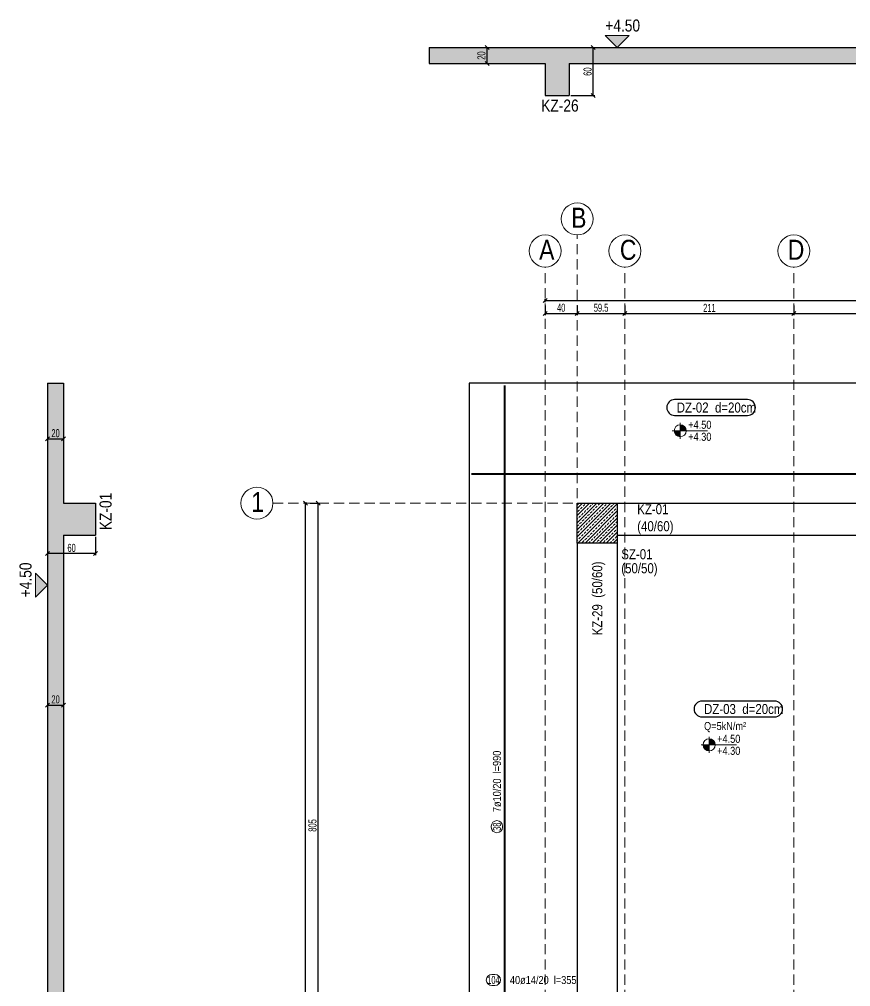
# Model space of a CAD drawing. Header units: millimetres. Extents: x 1615 to 4310, y 554 to 6583.
# Drawn here: x 1615 to 2653, y 5375 to 6583 of the extents above; entities that cross this region are included whole.
import ezdxf
from ezdxf.enums import TextEntityAlignment as Align

# ---------------------------------------------------------------- set-up
doc = ezdxf.new("R2010")
doc.units = ezdxf.units.MM
doc.linetypes.add('DASHED', pattern=[19.05, 12.7, -6.35])
for name, color, linetype, lineweight in [('AKS BALONU (BEYKENT)', 7, 'Continuous', 20), ('AKS CIZGISI (BEYKENT)', 252, 'DASHED', 20), ('AKS NO (BEYKENT)', 3, 'Continuous', 20), ('AKS OLCU (BEYKENT)', 200, 'Continuous', 20), ('DONATI (BEYKENT)', 4, 'Continuous', 40), ('DONATI YAZISI (BEYKENT)', 3, 'Continuous', 20), ('DOSEME ISMI (BEYKENT)', 9, 'Continuous', 20), ('DOSEME PAFTA (BEYKENT)', 3, 'Continuous', 20), ('DOSEME SINIRI (BEYKENT)', 2, 'Continuous', 30), ('KIRIS (BEYKENT)', 2, 'Continuous', 30), ('KIRIS ISMI (BEYKENT)', 40, 'Continuous', 20), ('KOLON (BEYKENT)', 3, 'Continuous', 30), ('KOLON ISMI (BEYKENT)', 91, 'Continuous', 20), ('KOT CIZGI (BEYKENT)', 120, 'Continuous', 20), ('KOT YAZI (BEYKENT)', 7, 'Continuous', 20), ('OLCU (BEYKENT)', 14, 'Continuous', 20), ('POZ BALON (BEYKENT)', 14, 'Continuous', 20), ('POZ NO (BEYKENT)', 2, 'Continuous', 20), ('TARAMA (BEYKENT)', 252, 'Continuous', 20), ('YAZI (BEYKENT)', 140, 'Continuous', 20)]:
    doc.layers.add(name, color=color, linetype=linetype, lineweight=lineweight)
doc.styles.add('DONATI YAZISI (BEYKENT)', font='')
doc.styles.add('DSMOLC-50', font='Bahnschrift Light Condensed', dxfattribs={"width": 0.75, "height": 10})
doc.styles.add('KOT (BEYKENT)', font='')
doc.styles.add('OLC-50', font='Bahnschrift Light Condensed', dxfattribs={"width": 0.75, "height": 10})
doc.styles.add('YAZI (BEYKENT)', font='')
doc.styles.get('DONATI YAZISI (BEYKENT)').set_extended_font_data('Bahnschrift Light Condensed')
doc.styles.get('KOT (BEYKENT)').set_extended_font_data('Bahnschrift Light Condensed')
doc.styles.get('YAZI (BEYKENT)').set_extended_font_data('Bahnschrift Light Condensed')
doc.dimstyles.new('DSMOLC-50', dxfattribs={"dimtxt": 10, "dimasz": 5, "dimexe": 2, "dimexo": 2, "dimgap": 2, "dimtad": 1, "dimdec": 1, "dimrnd": 0.5, "dimzin": 12, "dimdsep": 46, "dimtxsty": 'DSMOLC-50', "dimblk": 'OBLIQUE', "dimblk1": 'OBLIQUE', "dimblk2": 'OBLIQUE', "dimcen": 0, "dimclrt": 7, "dimadec": 0, "dimazin": 0, "dimtfac": 1, "dimtdec": 4, "dimtix": 1, "dimtmove": 2, "dimatfit": 3, "dimfxl": 1, "dimtzin": 0, "dimarcsym": 0})

# ---------------------------------------------------------------- blocks, each defined once
blk = doc.blocks.new('_Oblique')
at = {"color": 0, "linetype": 'ByBlock', "lineweight": -2}
blk.add_line((-0.5, -0.5), (0.5, 0.5), dxfattribs=at)
blk = doc.blocks.new('*D111')
at = {"layer": 'AKS OLCU (BEYKENT)', "color": 0, "lineweight": -2, "transparency": 16777216}
for p, q in [((2271.7, 6225.6), (2271.7, 6213.6)), ((2311.7, 6225.6), (2311.7, 6213.6)), ((2271.7, 6215.6), (2311.7, 6215.6))]:
    blk.add_line(p, q, dxfattribs=at)
at = {"layer": 'DEFPOINTS', "color": 0, "transparency": 16777216}
for p in [(2271.7, 6227.6), (2311.7, 6227.6), (2311.7, 6215.6)]:
    blk.add_point(p, dxfattribs=at)
at = {"layer": 'AKS OLCU (BEYKENT)', "color": 0, "lineweight": -2, "transparency": 16777216, "xscale": 5, "yscale": 5, "zscale": 5, "rotation": 180}
blk.add_blockref('_Oblique', (2271.7, 6215.6), dxfattribs=at)
at = {"layer": 'AKS OLCU (BEYKENT)', "color": 0, "lineweight": -2, "transparency": 16777216, "xscale": 5, "yscale": 5, "zscale": 5}
blk.add_blockref('_Oblique', (2311.7, 6215.6), dxfattribs=at)
at = {"layer": 'AKS OLCU (BEYKENT)', "color": 7, "transparency": 16777216, "insert": (2291.7, 6222.7), "char_height": 10, "attachment_point": 5, "style": 'DSMOLC-50'}
blk.add_mtext('40', dxfattribs=at)
blk = doc.blocks.new('*D112')
at = {"layer": 'AKS OLCU (BEYKENT)', "color": 0, "lineweight": -2, "transparency": 16777216}
for p, q in [((2311.7, 6225.6), (2311.7, 6213.6)), ((2371.3, 6225.6), (2371.3, 6213.6)), ((2311.7, 6215.6), (2371.3, 6215.6))]:
    blk.add_line(p, q, dxfattribs=at)
at = {"layer": 'DEFPOINTS', "color": 0, "transparency": 16777216}
for p in [(2311.7, 6227.6), (2371.3, 6227.6), (2371.3, 6215.6)]:
    blk.add_point(p, dxfattribs=at)
at = {"layer": 'AKS OLCU (BEYKENT)', "color": 0, "lineweight": -2, "transparency": 16777216, "xscale": 5, "yscale": 5, "zscale": 5, "rotation": 180}
blk.add_blockref('_Oblique', (2311.7, 6215.6), dxfattribs=at)
at = {"layer": 'AKS OLCU (BEYKENT)', "color": 0, "lineweight": -2, "transparency": 16777216, "xscale": 5, "yscale": 5, "zscale": 5}
blk.add_blockref('_Oblique', (2371.3, 6215.6), dxfattribs=at)
at = {"layer": 'AKS OLCU (BEYKENT)', "color": 7, "transparency": 16777216, "insert": (2341.5, 6222.7), "char_height": 10, "attachment_point": 5, "style": 'DSMOLC-50'}
blk.add_mtext('59.5', dxfattribs=at)
blk = doc.blocks.new('*D113')
at = {"layer": 'AKS OLCU (BEYKENT)', "color": 0, "lineweight": -2, "transparency": 16777216}
for p, q in [((2371.3, 6225.6), (2371.3, 6213.6)), ((2582.3, 6225.6), (2582.3, 6213.6)), ((2371.3, 6215.6), (2582.3, 6215.6))]:
    blk.add_line(p, q, dxfattribs=at)
at = {"layer": 'DEFPOINTS', "color": 0, "transparency": 16777216}
for p in [(2371.3, 6227.6), (2582.3, 6227.6), (2582.3, 6215.6)]:
    blk.add_point(p, dxfattribs=at)
at = {"layer": 'AKS OLCU (BEYKENT)', "color": 0, "lineweight": -2, "transparency": 16777216, "xscale": 5, "yscale": 5, "zscale": 5, "rotation": 180}
blk.add_blockref('_Oblique', (2371.3, 6215.6), dxfattribs=at)
at = {"layer": 'AKS OLCU (BEYKENT)', "color": 0, "lineweight": -2, "transparency": 16777216, "xscale": 5, "yscale": 5, "zscale": 5}
blk.add_blockref('_Oblique', (2582.3, 6215.6), dxfattribs=at)
at = {"layer": 'AKS OLCU (BEYKENT)', "color": 7, "transparency": 16777216, "insert": (2476.8, 6222.6), "char_height": 10, "attachment_point": 5, "style": 'DSMOLC-50'}
blk.add_mtext('211', dxfattribs=at)
blk = doc.blocks.new('*D114')
at = {"layer": 'AKS OLCU (BEYKENT)', "color": 0, "lineweight": -2, "transparency": 16777216}
for p, q in [((2582.3, 6225.6), (2582.3, 6213.6)), ((2865, 6225.6), (2865, 6213.6)), ((2582.3, 6215.6), (2865, 6215.6))]:
    blk.add_line(p, q, dxfattribs=at)
at = {"layer": 'DEFPOINTS', "color": 0, "transparency": 16777216}
for p in [(2582.3, 6227.6), (2865, 6227.6), (2865, 6215.6)]:
    blk.add_point(p, dxfattribs=at)
at = {"layer": 'AKS OLCU (BEYKENT)', "color": 0, "lineweight": -2, "transparency": 16777216, "xscale": 5, "yscale": 5, "zscale": 5, "rotation": 180}
blk.add_blockref('_Oblique', (2582.3, 6215.6), dxfattribs=at)
at = {"layer": 'AKS OLCU (BEYKENT)', "color": 0, "lineweight": -2, "transparency": 16777216, "xscale": 5, "yscale": 5, "zscale": 5}
blk.add_blockref('_Oblique', (2865, 6215.6), dxfattribs=at)
at = {"layer": 'AKS OLCU (BEYKENT)', "color": 7, "transparency": 16777216, "insert": (2723.6, 6222.7), "char_height": 10, "attachment_point": 5, "style": 'DSMOLC-50'}
blk.add_mtext('282.5', dxfattribs=at)
blk = doc.blocks.new('*D121')
at = {"layer": 'AKS OLCU (BEYKENT)', "color": 0, "lineweight": -2, "transparency": 16777216}
for p, q in [((2271.7, 6229.6), (2271.7, 6233.6)), ((2271.7, 6231.6), (4051.7, 6231.6)), ((4051.7, 6229.6), (4051.7, 6233.6))]:
    blk.add_line(p, q, dxfattribs=at)
at = {"layer": 'DEFPOINTS', "color": 0, "transparency": 16777216}
for p in [(2271.7, 6227.6), (4051.7, 6231.6), (4051.7, 6227.6)]:
    blk.add_point(p, dxfattribs=at)
at = {"layer": 'AKS OLCU (BEYKENT)', "color": 0, "lineweight": -2, "transparency": 16777216, "xscale": 5, "yscale": 5, "zscale": 5, "rotation": 180}
blk.add_blockref('_Oblique', (2271.7, 6231.6), dxfattribs=at)
at = {"layer": 'AKS OLCU (BEYKENT)', "color": 0, "lineweight": -2, "transparency": 16777216, "xscale": 5, "yscale": 5, "zscale": 5}
blk.add_blockref('_Oblique', (4051.7, 6231.6), dxfattribs=at)
at = {"layer": 'AKS OLCU (BEYKENT)', "color": 7, "transparency": 16777216, "insert": (3161.7, 6238.7), "char_height": 10, "attachment_point": 5, "style": 'DSMOLC-50'}
blk.add_mtext('1780', dxfattribs=at)
blk = doc.blocks.new('*D87')
at = {"layer": 'AKS OLCU (BEYKENT)', "color": 0, "lineweight": -2, "transparency": 16777216}
for p, q in [((1978.2, 5978.6), (1990.2, 5978.6)), ((1988.2, 5173.6), (1988.2, 5978.6)), ((1978.2, 5173.6), (1990.2, 5173.6))]:
    blk.add_line(p, q, dxfattribs=at)
at = {"layer": 'DEFPOINTS', "color": 0, "transparency": 16777216}
for p in [(1976.2, 5978.6), (1988.2, 5978.6), (1976.2, 5173.6)]:
    blk.add_point(p, dxfattribs=at)
at = {"layer": 'AKS OLCU (BEYKENT)', "color": 0, "lineweight": -2, "transparency": 16777216, "xscale": 5, "yscale": 5, "zscale": 5}
for p, rotation in [((1988.2, 5978.6), 90), ((1988.2, 5173.6), 270)]:
    blk.add_blockref('_Oblique', p, dxfattribs=dict(at, rotation=rotation))
at = {"layer": 'AKS OLCU (BEYKENT)', "color": 7, "transparency": 16777216, "insert": (1981.1, 5576.1), "char_height": 10, "attachment_point": 5, "rotation": 90, "style": 'DSMOLC-50'}
blk.add_mtext('805', dxfattribs=at)
blk = doc.blocks.new('*D88')
at = {"layer": 'AKS OLCU (BEYKENT)', "color": 0, "lineweight": -2, "transparency": 16777216}
for p, q in [((1974.2, 5978.6), (1970.2, 5978.6)), ((1972.2, 983.6), (1972.2, 5978.6)), ((1974.2, 983.6), (1970.2, 983.6))]:
    blk.add_line(p, q, dxfattribs=at)
at = {"layer": 'DEFPOINTS', "color": 0, "transparency": 16777216}
for p in [(1972.2, 5978.6), (1976.2, 5978.6), (1976.2, 983.6)]:
    blk.add_point(p, dxfattribs=at)
at = {"layer": 'AKS OLCU (BEYKENT)', "color": 0, "lineweight": -2, "transparency": 16777216, "xscale": 5, "yscale": 5, "zscale": 5}
for p, rotation in [((1972.2, 5978.6), 90), ((1972.2, 983.6), 270)]:
    blk.add_blockref('_Oblique', p, dxfattribs=dict(at, rotation=rotation))
at = {"layer": 'AKS OLCU (BEYKENT)', "color": 7, "transparency": 16777216, "insert": (1965.1, 3481.1), "char_height": 10, "attachment_point": 5, "rotation": 90, "style": 'DSMOLC-50'}
blk.add_mtext('4995', dxfattribs=at)
blk = doc.blocks.new('*D89')
at = {"layer": 'DEFPOINTS', "color": 0, "transparency": 16777216}
for p in [(2177.8, 6547.7), (2199.2, 6547.7), (2177.8, 6527.7)]:
    blk.add_point(p, dxfattribs=at)
at = {"layer": 'OLCU (BEYKENT)', "color": 0, "lineweight": -2, "transparency": 16777216}
for p, q in [((2179.8, 6547.7), (2201.2, 6547.7)), ((2199.2, 6527.7), (2199.2, 6547.7)), ((2179.8, 6527.7), (2201.2, 6527.7))]:
    blk.add_line(p, q, dxfattribs=at)
at = {"layer": 'OLCU (BEYKENT)', "color": 0, "lineweight": -2, "transparency": 16777216, "xscale": 5, "yscale": 5, "zscale": 5}
for p, rotation in [((2199.2, 6547.7), 90), ((2199.2, 6527.7), 270)]:
    blk.add_blockref('_Oblique', p, dxfattribs=dict(at, rotation=rotation))
at = {"layer": 'OLCU (BEYKENT)', "color": 7, "lineweight": -3, "transparency": 16777216, "insert": (2192.1, 6537.7), "char_height": 10, "attachment_point": 5, "rotation": 90, "style": 'OLC-50'}
blk.add_mtext('20', dxfattribs=at)
blk = doc.blocks.new('*D90')
at = {"layer": 'DEFPOINTS', "color": 0, "transparency": 16777216}
for p in [(2301.7, 6547.7), (2331.8, 6547.7), (2301.7, 6487.7)]:
    blk.add_point(p, dxfattribs=at)
at = {"layer": 'OLCU (BEYKENT)', "color": 0, "lineweight": -2, "transparency": 16777216}
for p, q in [((2303.7, 6547.7), (2333.8, 6547.7)), ((2331.8, 6487.7), (2331.8, 6547.7)), ((2303.7, 6487.7), (2333.8, 6487.7))]:
    blk.add_line(p, q, dxfattribs=at)
at = {"layer": 'OLCU (BEYKENT)', "color": 0, "lineweight": -2, "transparency": 16777216, "xscale": 5, "yscale": 5, "zscale": 5}
for p, rotation in [((2331.8, 6547.7), 90), ((2331.8, 6487.7), 270)]:
    blk.add_blockref('_Oblique', p, dxfattribs=dict(at, rotation=rotation))
at = {"layer": 'OLCU (BEYKENT)', "color": 7, "lineweight": -3, "transparency": 16777216, "insert": (2324.7, 6517.7), "char_height": 10, "attachment_point": 5, "rotation": 90, "style": 'OLC-50'}
blk.add_mtext('60', dxfattribs=at)
blk = doc.blocks.new('*D94')
at = {"layer": 'DEFPOINTS', "color": 0, "transparency": 16777216}
for p in [(1650.2, 6071.1), (1670.2, 6071.1), (1670.2, 6058.9)]:
    blk.add_point(p, dxfattribs=at)
at = {"layer": 'OLCU (BEYKENT)', "color": 0, "lineweight": -2, "transparency": 16777216}
for p, q in [((1650.2, 6069.1), (1650.2, 6056.9)), ((1670.2, 6069.1), (1670.2, 6056.9)), ((1650.2, 6058.9), (1670.2, 6058.9))]:
    blk.add_line(p, q, dxfattribs=at)
at = {"layer": 'OLCU (BEYKENT)', "color": 0, "lineweight": -2, "transparency": 16777216, "xscale": 5, "yscale": 5, "zscale": 5, "rotation": 180}
blk.add_blockref('_Oblique', (1650.2, 6058.9), dxfattribs=at)
at = {"layer": 'OLCU (BEYKENT)', "color": 0, "lineweight": -2, "transparency": 16777216, "xscale": 5, "yscale": 5, "zscale": 5}
blk.add_blockref('_Oblique', (1670.2, 6058.9), dxfattribs=at)
at = {"layer": 'OLCU (BEYKENT)', "color": 7, "lineweight": -3, "transparency": 16777216, "insert": (1660.2, 6066), "char_height": 10, "attachment_point": 5, "style": 'OLC-50'}
blk.add_mtext('20', dxfattribs=at)
blk = doc.blocks.new('*D95')
at = {"layer": 'DEFPOINTS', "color": 0, "transparency": 16777216}
for p in [(1650.2, 5938.6), (1710.2, 5938.6), (1650.2, 5915.6)]:
    blk.add_point(p, dxfattribs=at)
at = {"layer": 'OLCU (BEYKENT)', "color": 0, "lineweight": -2, "transparency": 16777216}
for p, q in [((1650.2, 5936.6), (1650.2, 5913.6)), ((1710.2, 5936.6), (1710.2, 5913.6)), ((1710.2, 5915.6), (1650.2, 5915.6))]:
    blk.add_line(p, q, dxfattribs=at)
at = {"layer": 'OLCU (BEYKENT)', "color": 0, "lineweight": -2, "transparency": 16777216, "xscale": 5, "yscale": 5, "zscale": 5, "rotation": 180}
blk.add_blockref('_Oblique', (1650.2, 5915.6), dxfattribs=at)
at = {"layer": 'OLCU (BEYKENT)', "color": 0, "lineweight": -2, "transparency": 16777216, "xscale": 5, "yscale": 5, "zscale": 5}
blk.add_blockref('_Oblique', (1710.2, 5915.6), dxfattribs=at)
at = {"layer": 'OLCU (BEYKENT)', "color": 7, "lineweight": -3, "transparency": 16777216, "insert": (1680.2, 5922.7), "char_height": 10, "attachment_point": 5, "style": 'OLC-50'}
blk.add_mtext('60', dxfattribs=at)
blk = doc.blocks.new('*D96')
at = {"layer": 'DEFPOINTS', "color": 0, "transparency": 16777216}
for p in [(1650.2, 5742.5), (1670.2, 5742.5), (1670.2, 5726.4)]:
    blk.add_point(p, dxfattribs=at)
at = {"layer": 'OLCU (BEYKENT)', "color": 0, "lineweight": -2, "transparency": 16777216}
for p, q in [((1650.2, 5740.5), (1650.2, 5724.4)), ((1670.2, 5740.5), (1670.2, 5724.4)), ((1650.2, 5726.4), (1670.2, 5726.4))]:
    blk.add_line(p, q, dxfattribs=at)
at = {"layer": 'OLCU (BEYKENT)', "color": 0, "lineweight": -2, "transparency": 16777216, "xscale": 5, "yscale": 5, "zscale": 5, "rotation": 180}
blk.add_blockref('_Oblique', (1650.2, 5726.4), dxfattribs=at)
at = {"layer": 'OLCU (BEYKENT)', "color": 0, "lineweight": -2, "transparency": 16777216, "xscale": 5, "yscale": 5, "zscale": 5}
blk.add_blockref('_Oblique', (1670.2, 5726.4), dxfattribs=at)
at = {"layer": 'OLCU (BEYKENT)', "color": 7, "lineweight": -3, "transparency": 16777216, "insert": (1660.2, 5733.5), "char_height": 10, "attachment_point": 5, "style": 'OLC-50'}
blk.add_mtext('20', dxfattribs=at)

msp = doc.modelspace()

# ---------------------------------------------------------------- hatches: boundary and pattern name
at = {"layer": 'KOT CIZGI (BEYKENT)'}
for points in [[(2346.74, 6562.72), (2361.74, 6547.72), (2376.74, 6562.72)], [(1635.18, 5861.05), (1650.18, 5876.05), (1635.18, 5891.05)]]:
    msp.add_hatch(color=256, dxfattribs=at).paths.add_polyline_path(points)
h = msp.add_hatch(color=256, dxfattribs=at)
h.dxf.hatch_style = 1
h.paths.add_polyline_path([(2440.34, 6069.07), (2432.84, 6069.07, 0.4142136), (2440.34, 6061.57)])
h = msp.add_hatch(color=256, dxfattribs=at)
h.dxf.hatch_style = 1
h.paths.add_polyline_path([(2440.34, 6076.57), (2440.34, 6069.07), (2447.84, 6069.07, 0.4142136)])
h = msp.add_hatch(color=256, dxfattribs=at)
h.dxf.hatch_style = 1
h.paths.add_polyline_path([(2476.48, 5684.32), (2476.48, 5676.82), (2483.98, 5676.82, 0.4142136)])
h = msp.add_hatch(color=256, dxfattribs=at)
h.dxf.hatch_style = 1
h.paths.add_polyline_path([(2476.48, 5676.82), (2468.98, 5676.82, 0.4142136), (2476.48, 5669.32)])
at = {"layer": 'TARAMA (BEYKENT)', "lineweight": -3}
h = msp.add_hatch(dxfattribs=at)
h.set_pattern_fill('ANSI33', color=256)
h.set_pattern_definition([(45, (710.462, 2603.175), (-4.490128, 4.490128), []), (45, (714.952, 2603.175), (-4.490128, 4.490128), [3.175, -1.5875])])
h.paths.add_polyline_path([(3551.8, 6547.72), (2126.74, 6547.72), (2126.74, 6527.72), (2271.74, 6527.72), (2271.74, 6487.72), (2301.74, 6487.72), (2301.74, 6527.72), (2981.64, 6527.72), (2981.64, 6487.72), (3031.67, 6487.72), (3031.67, 6527.72), (3526.74, 6527.72), (3526.74, 6487.72), (3551.8, 6487.72)])
h = msp.add_hatch(dxfattribs=at)
h.set_pattern_fill('ANSI33', color=256)
h.set_pattern_definition([(45, (710.462, 2753.136), (-4.490128, 4.490128), []), (45, (714.952, 2753.136), (-4.490128, 4.490128), [3.175, -1.5875])])
h.paths.add_polyline_path([(1710.18, 1924.78), (1670.18, 1924.78), (1670.18, 2168.6), (1710.18, 2168.6), (1710.18, 2218.6), (1670.18, 2218.6), (1670.18, 2733.6), (1710.18, 2733.6), (1710.18, 2763.6), (1670.18, 2763.6), (1670.18, 3648.6), (1710.18, 3648.6), (1710.18, 3688.6), (1670.18, 3688.6), (1670.18, 4113.65), (1710.18, 4113.65), (1710.18, 4153.65), (1670.18, 4153.65), (1670.18, 4623.6), (1710.18, 4623.6), (1710.18, 4663.6), (1670.18, 4663.6), (1670.18, 5143.6), (1710.18, 5143.6), (1710.18, 5183.6), (1670.18, 5183.6), (1670.18, 5938.6), (1710.18, 5938.6), (1710.18, 5978.6), (1670.18, 5978.6), (1670.18, 6128.6), (1650.18, 6128.6), (1650.18, 5143.6), (1650.18, 4663.6), (1650.18, 3648.6), (1650.18, 2763.6), (1650.18, 1851.86), (1650.18, 1598.05), (1670.18, 1598.05), (1670.18, 1851.86), (1710.18, 1851.86)])
at = {"layer": 'TARAMA (BEYKENT)'}
h = msp.add_hatch(dxfattribs=at)
h.set_pattern_fill('ANSI33', color=256, style=0, pattern_type=0)
h.set_pattern_definition([(45, (710.462, 2753.136), (-4.419417, 4.419417), []), (45, (714.881, 2753.136), (-4.419417, 4.419417), [3.125, -1.5625])])
h.paths.add_polyline_path([(2311.74, 5978.6), (2361.74, 5978.6), (2361.74, 5928.6), (2311.74, 5928.6)], flags=0)

# ---------------------------------------------------------------- linework, layer by layer
at = {"layer": 'AKS BALONU (BEYKENT)'}
for centre in [(2311.74, 6333.6), (2271.74, 6293.6), (2371.31, 6293.6), (2582.32, 6293.6), (1911.74, 5978.6)]:
    msp.add_circle(centre, 20, dxfattribs=at)
at = {"layer": 'AKS CIZGISI (BEYKENT)'}
for p, q in [((2311.74, 593.6), (2311.74, 6313.6)), ((2271.74, 633.6), (2271.74, 6273.6)), ((2371.31, 633.6), (2371.31, 6273.6)), ((2582.32, 633.6), (2582.32, 6273.6)), ((1931.74, 5978.6), (4266.74, 5978.6))]:
    msp.add_line(p, q, dxfattribs=at)
at = {"layer": 'DONATI (BEYKENT)'}
for points in [[(2221.45, 5136.6), (2221.45, 6125.6)], [(2179.74, 6015.47), (3379.74, 6015.47)]]:
    msp.add_lwpolyline(points, dxfattribs=at)
at = {"layer": 'DOSEME PAFTA (BEYKENT)', "lineweight": -3}
for points in [[(2433.38, 6088.19), (2524.32, 6088.19, 1), (2524.32, 6107.97), (2433.38, 6107.97, 1)], [(2467.5, 5711.61), (2558.38, 5711.61, 1), (2558.38, 5731.4), (2467.5, 5731.4, 1)]]:
    msp.add_lwpolyline(points, format="xyb", close=True, dxfattribs=at)
at = {"layer": 'DOSEME SINIRI (BEYKENT)'}
for p, q in [((2126.74, 6547.72), (3551.8, 6547.72)), ((2126.74, 6547.72), (2126.74, 6527.72)), ((2126.74, 6527.72), (2271.74, 6527.72)), ((2271.74, 6527.72), (2271.74, 6487.72)), ((2301.74, 6527.72), (2301.74, 6487.72)), ((2301.74, 6527.72), (2981.64, 6527.72)), ((2271.74, 6487.72), (2301.74, 6487.72)), ((1650.18, 6128.6), (1650.18, 5143.6)), ((1650.18, 6128.6), (1670.18, 6128.6)), ((1670.18, 6128.6), (1670.18, 5978.6)), ((1670.18, 5978.6), (1710.18, 5978.6)), ((1710.18, 5978.6), (1710.18, 5938.6)), ((1670.18, 5938.6), (1710.18, 5938.6)), ((1670.18, 5938.6), (1670.18, 5183.6))]:
    msp.add_line(p, q, dxfattribs=at)
msp.add_lwpolyline([(3551.74, 5978.6), (3551.74, 6128.6), (2176.74, 6128.6), (2176.74, 5193.6), (2126.74, 5193.6), (2126.74, 3648.6), (2227.72, 3648.6), (2227.72, 2615.76), (2450.24, 2095.98), (2748.16, 1643.24), (3217.91, 1136.46), (3723.67, 813.6), (4051.74, 813.6), (4051.74, 983.6)], dxfattribs=at)
at = {"layer": 'KIRIS (BEYKENT)'}
for p, q in [((2361.64, 5978.6), (2981.64, 5978.6)), ((2361.64, 5938.6), (2981.64, 5938.6)), ((2311.64, 5928.7), (2311.74, 5183.6)), ((2361.74, 5928.7), (2361.74, 5183.6))]:
    msp.add_line(p, q, dxfattribs=at)
at = {"layer": 'KOLON (BEYKENT)'}
msp.add_lwpolyline([(2311.74, 5978.6), (2361.74, 5978.6), (2361.74, 5928.6), (2311.74, 5928.6)], close=True, dxfattribs=at)
at = {"layer": 'KOT CIZGI (BEYKENT)'}
for p, q in [((2346.74, 6562.72), (2376.74, 6562.72)), ((2361.74, 6547.72), (2346.74, 6562.72)), ((2361.74, 6547.72), (2376.74, 6562.72)), ((2341.74, 6547.72), (2381.74, 6547.72)), ((2440.34, 6079.07), (2440.34, 6059.07)), ((2430.34, 6069.07), (2474.37, 6069.07)), ((1650.18, 5856.05), (1650.18, 5896.05)), ((1635.18, 5861.05), (1635.18, 5891.05)), ((1650.18, 5876.05), (1635.18, 5891.05)), ((1650.18, 5876.05), (1635.18, 5861.05)), ((2476.48, 5686.82), (2476.48, 5666.82)), ((2466.48, 5676.82), (2510.51, 5676.82))]:
    msp.add_line(p, q, dxfattribs=at)
for centre in [(2440.34, 6069.07), (2476.48, 5676.82)]:
    msp.add_circle(centre, 7.5, dxfattribs=at)
at = {"layer": 'POZ BALON (BEYKENT)'}
for p, q in [((2204.45, 5573.95), (2204.45, 5575.07)), ((2218.45, 5573.95), (2218.45, 5575.07)), ((2205.17, 5390.05), (2208.98, 5390.05)), ((2205.17, 5376.05), (2208.98, 5376.05))]:
    msp.add_line(p, q, dxfattribs=at)
for centre, start, end in [((2211.45, 5575.07), 0, 180), ((2211.45, 5573.95), 180, 0), ((2205.17, 5383.05), 90, 270), ((2208.98, 5383.05), 270, 90)]:
    msp.add_arc(centre, 7, start, end, dxfattribs=at)

# ---------------------------------------------------------------- texts
at = {"layer": 'AKS NO (BEYKENT)', "style": 'YAZI (BEYKENT)'}
for s, p in [('B', (2304.15, 6322.6)), ('A', (2264.15, 6282.6)), ('C', (2364.98, 6282.6)), ('D', (2574.72, 6282.6)), ('1', (1904.64, 5967.6))]:
    msp.add_text(s, height=25, dxfattribs=at).set_placement(p)
at = {"layer": 'DONATI YAZISI (BEYKENT)', "style": 'DONATI YAZISI (BEYKENT)'}
msp.add_text('7ø10/20  l=990', height=10, rotation=90, dxfattribs=at).set_placement((2211.45, 5631.1), align=Align.MIDDLE_CENTER)
msp.add_text('40ø14/20  l=355', height=10, dxfattribs=at).set_placement((2269.24, 5383.05), align=Align.MIDDLE_CENTER)
at = {"layer": 'DOSEME ISMI (BEYKENT)', "style": 'YAZI (BEYKENT)'}
for s, p in [('DZ-02  d=20cm', (2436.02, 6091.84)), ('DZ-03  d=20cm', (2470.14, 5715.27))]:
    msp.add_text(s, height=12.5, dxfattribs=at).set_placement(p)
at = {"layer": 'KIRIS ISMI (BEYKENT)', "style": 'YAZI (BEYKENT)'}
for s, height, p in [('KZ-26', 15, (2266.74, 6467.72)), ('KZ-01', 12.5, (2386.64, 5964.85)), ('(40/60)', 12.5, (2386.64, 5943.6))]:
    msp.add_text(s, height=height, dxfattribs=at).set_placement(p)
for s, height, p in [('KZ-01', 15, (1730.18, 5944.86)), ('KZ-29  (50/60)', 12.5, (2343, 5813.5))]:
    msp.add_text(s, height=height, rotation=90, dxfattribs=at).set_placement(p)
at = {"layer": 'KOLON ISMI (BEYKENT)', "style": 'YAZI (BEYKENT)'}
for s, p in [('SZ-01', (2366.74, 5908.6)), ('(50/50)', (2366.74, 5891.1))]:
    msp.add_text(s, height=12.5, dxfattribs=at).set_placement(p)
at = {"layer": 'KOT YAZI (BEYKENT)', "style": 'KOT (BEYKENT)'}
for s, height, p in [('+4.50', 15, (2346.74, 6567.72)), ('+4.50', 10, (2450.34, 6071.57)), ('+4.30', 10, (2450.34, 6056.57)), ('+4.50', 10, (2486.48, 5679.32)), ('+4.30', 10, (2486.48, 5664.32))]:
    msp.add_text(s, height=height, dxfattribs=at).set_placement(p)
msp.add_text('+4.50', height=15, rotation=90, dxfattribs=at).set_placement((1630.18, 5861.05))
at = {"layer": 'POZ NO (BEYKENT)', "style": 'YAZI (BEYKENT)', "width": 0.8}
msp.add_text('38', height=10, rotation=90, dxfattribs=at).set_placement((2211.45, 5574.51), align=Align.MIDDLE_CENTER)
msp.add_text('104', height=10, dxfattribs=at).set_placement((2207.08, 5383.05), align=Align.MIDDLE_CENTER)
at = {"layer": 'YAZI (BEYKENT)', "style": 'YAZI (BEYKENT)'}
msp.add_text('Q=5kN/m²', height=10, dxfattribs=at).set_placement((2470.14, 5695.27))

# ---------------------------------------------------------------- dimensions: what is measured, and where the dimension line sits
at = {"layer": 'AKS OLCU (BEYKENT)'}
for base, p1, p2, picture, middle in [((4051.74, 6231.57), (2271.74, 6227.57), (4051.74, 6227.57), '*D121', (3161.74, 6238.67)), ((2311.74, 6215.57), (2271.74, 6227.57), (2311.74, 6227.57), '*D111', (2291.74, 6222.67)), ((2371.31, 6215.57), (2311.74, 6227.57), (2371.31, 6227.57), '*D112', (2341.52, 6222.67)), ((2582.32, 6215.57), (2371.31, 6227.57), (2582.32, 6227.57), '*D113', (2476.81, 6222.62)), ((2864.98, 6215.57), (2582.32, 6227.57), (2864.98, 6227.57), '*D114', (2723.65, 6222.67))]:
    dim = msp.add_linear_dim(base=base, p1=p1, p2=p2, dimstyle='DSMOLC-50', dxfattribs=at)
    dim.commit()
    dim.dimension.update_dxf_attribs({"geometry": picture, "text_midpoint": middle})
for base, p1, picture, middle in [((1972.19, 5978.6), (1976.19, 983.6), '*D88', (1965.09, 3481.1)), ((1988.19, 5978.6), (1976.19, 5173.6), '*D87', (1981.09, 5576.1))]:
    dim = msp.add_linear_dim(base=base, p1=p1, p2=(1976.19, 5978.6), angle=90, dimstyle='DSMOLC-50', dxfattribs=at)
    dim.commit()
    dim.dimension.update_dxf_attribs({"geometry": picture, "text_midpoint": middle})
at = {"layer": 'OLCU (BEYKENT)', "lineweight": -3}
for base, p1, p2, picture, middle in [((2199.24, 6547.72), (2177.84, 6527.72), (2177.84, 6547.72), '*D89', (2192.14, 6537.72)), ((2331.76, 6547.72), (2301.74, 6487.72), (2301.74, 6547.72), '*D90', (2324.66, 6517.72))]:
    dim = msp.add_linear_dim(base=base, p1=p1, p2=p2, angle=90, dimstyle='DSMOLC-50', override={"dimtxsty": 'OLC-50'}, dxfattribs=at)
    dim.commit()
    dim.dimension.update_dxf_attribs({"geometry": picture, "text_midpoint": middle})
for base, p1, p2, picture, middle in [((1670.18, 6058.85), (1650.18, 6071.11), (1670.18, 6071.11), '*D94', (1660.18, 6065.96)), ((1650.18, 5915.6), (1710.18, 5938.6), (1650.18, 5938.6), '*D95', (1680.18, 5922.7)), ((1670.18, 5726.42), (1650.18, 5742.55), (1670.18, 5742.55), '*D96', (1660.18, 5733.52))]:
    dim = msp.add_linear_dim(base=base, p1=p1, p2=p2, dimstyle='DSMOLC-50', override={"dimtxsty": 'OLC-50'}, dxfattribs=at)
    dim.commit()
    dim.dimension.update_dxf_attribs({"geometry": picture, "text_midpoint": middle})

doc.saveas('drawing.dxf')
